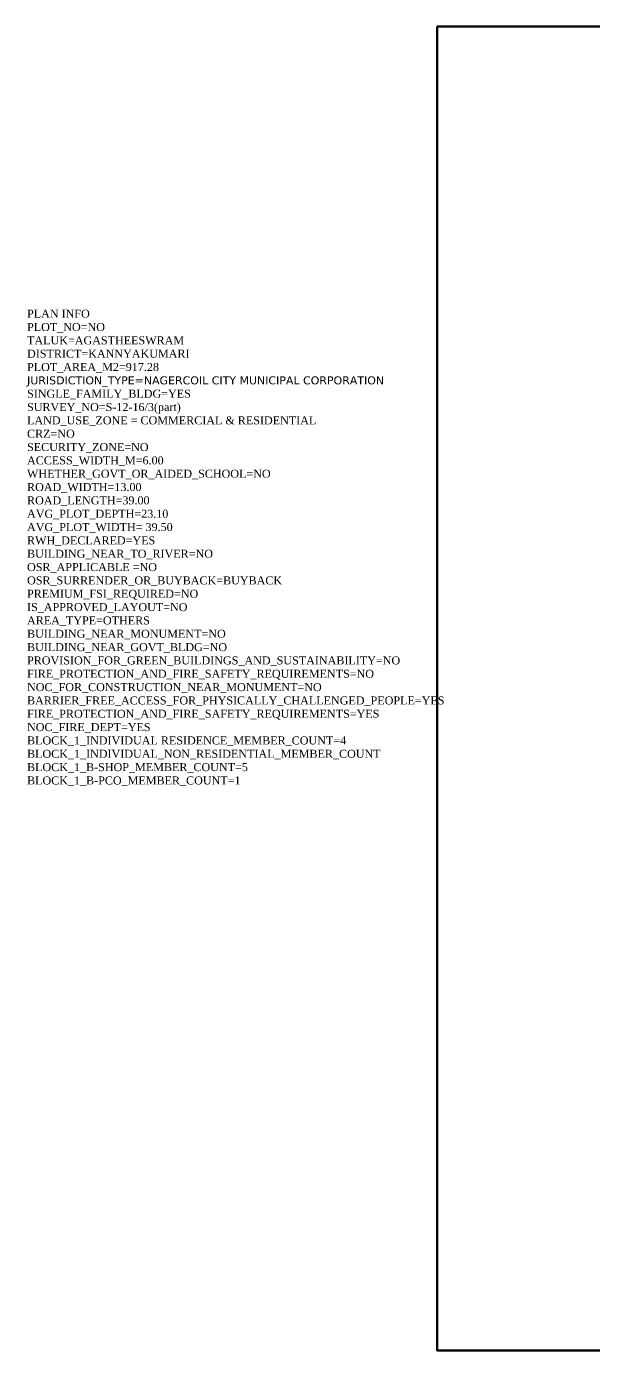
# Model space of a CAD drawing. Header units: metres. Extents: x 915 to 5569, y -1565 to 175.
# Drawn here: x 5297.1 to 5321.2, y -1564.8 to -1508.7 of the extents above; entities that cross this region are included whole.
import ezdxf

# ---------------------------------------------------------------- set-up
doc = ezdxf.new("R2010")
doc.units = ezdxf.units.M
doc.header["$MEASUREMENT"] = 0
doc.layers.add('PLAN_INFO', color=7, linetype='Continuous', plot=False)
doc.styles.get("Standard").update_dxf_attribs({"font": 'times.ttf'})

msp = doc.modelspace()

# ---------------------------------------------------------------- linework, layer by layer
at = {"lineweight": 106}
msp.add_lwpolyline([(5314.54936, -1508.66033), (5397.87925, -1508.66033), (5397.87925, -1564.84256), (5314.54936, -1564.84256)], close=True, dxfattribs=at)

# ---------------------------------------------------------------- texts
at = {"layer": 'PLAN_INFO', "color": 1, "lineweight": 30, "insert": (5297.13418, -1520.67672), "char_height": 0.3394777, "width": 16.628482, "attachment_point": 1}
msp.add_mtext('PLAN INFO\\PPLOT_NO=NO\\PTALUK=AGASTHEESWRAM\\PDISTRICT=KANNYAKUMARI\\PPLOT_AREA_M2=917.28\\P{\\fVerdana|b0|i0|c0|p34;JURISDICTION_TYPE=NAGERCOIL CITY MUNICIPAL CORPORATION\\P}SINGLE_FAMILY_BLDG=YES\\PSURVEY_NO=S-12-16/3(part)\\PLAND_USE_ZONE = COMMERCIAL & RESIDENTIAL\\PCRZ=NO\\PSECURITY_ZONE=NO\\PACCESS_WIDTH_M=6.00\\PWHETHER_GOVT_OR_AIDED_SCHOOL=NO\\PROAD_WIDTH=13.00\\PROAD_LENGTH=39.00\\PAVG_PLOT_DEPTH=23.10 \\PAVG_PLOT_WIDTH= 39.50\\PRWH_DECLARED=YES\\PBUILDING_NEAR_TO_RIVER=NO\\POSR_APPLICABLE =NO\\POSR_SURRENDER_OR_BUYBACK=BUYBACK\\PPREMIUM_FSI_REQUIRED=NO\\PIS_APPROVED_LAYOUT=NO\\PAREA_TYPE=OTHERS\\PBUILDING_NEAR_MONUMENT=NO\\PBUILDING_NEAR_GOVT_BLDG=NO\\PPROVISION_FOR_GREEN_BUILDINGS_AND_SUSTAINABILITY=NO\\PFIRE_PROTECTION_AND_FIRE_SAFETY_REQUIREMENTS=NO\\PNOC_FOR_CONSTRUCTION_NEAR_MONUMENT=NO\\PBARRIER_FREE_ACCESS_FOR_PHYSICALLY_CHALLENGED_PEOPLE=YES\\PFIRE_PROTECTION_AND_FIRE_SAFETY_REQUIREMENTS=YES\\PNOC_FIRE_DEPT=YES\\PBLOCK_1_INDIVIDUAL RESIDENCE_MEMBER_COUNT=4\\PBLOCK_1_INDIVIDUAL_NON_RESIDENTIAL_MEMBER_COUNT\\PBLOCK_1_B-SHOP_MEMBER_COUNT=5\\PBLOCK_1_B-PCO_MEMBER_COUNT=1', dxfattribs=at)

doc.saveas('drawing.dxf')
